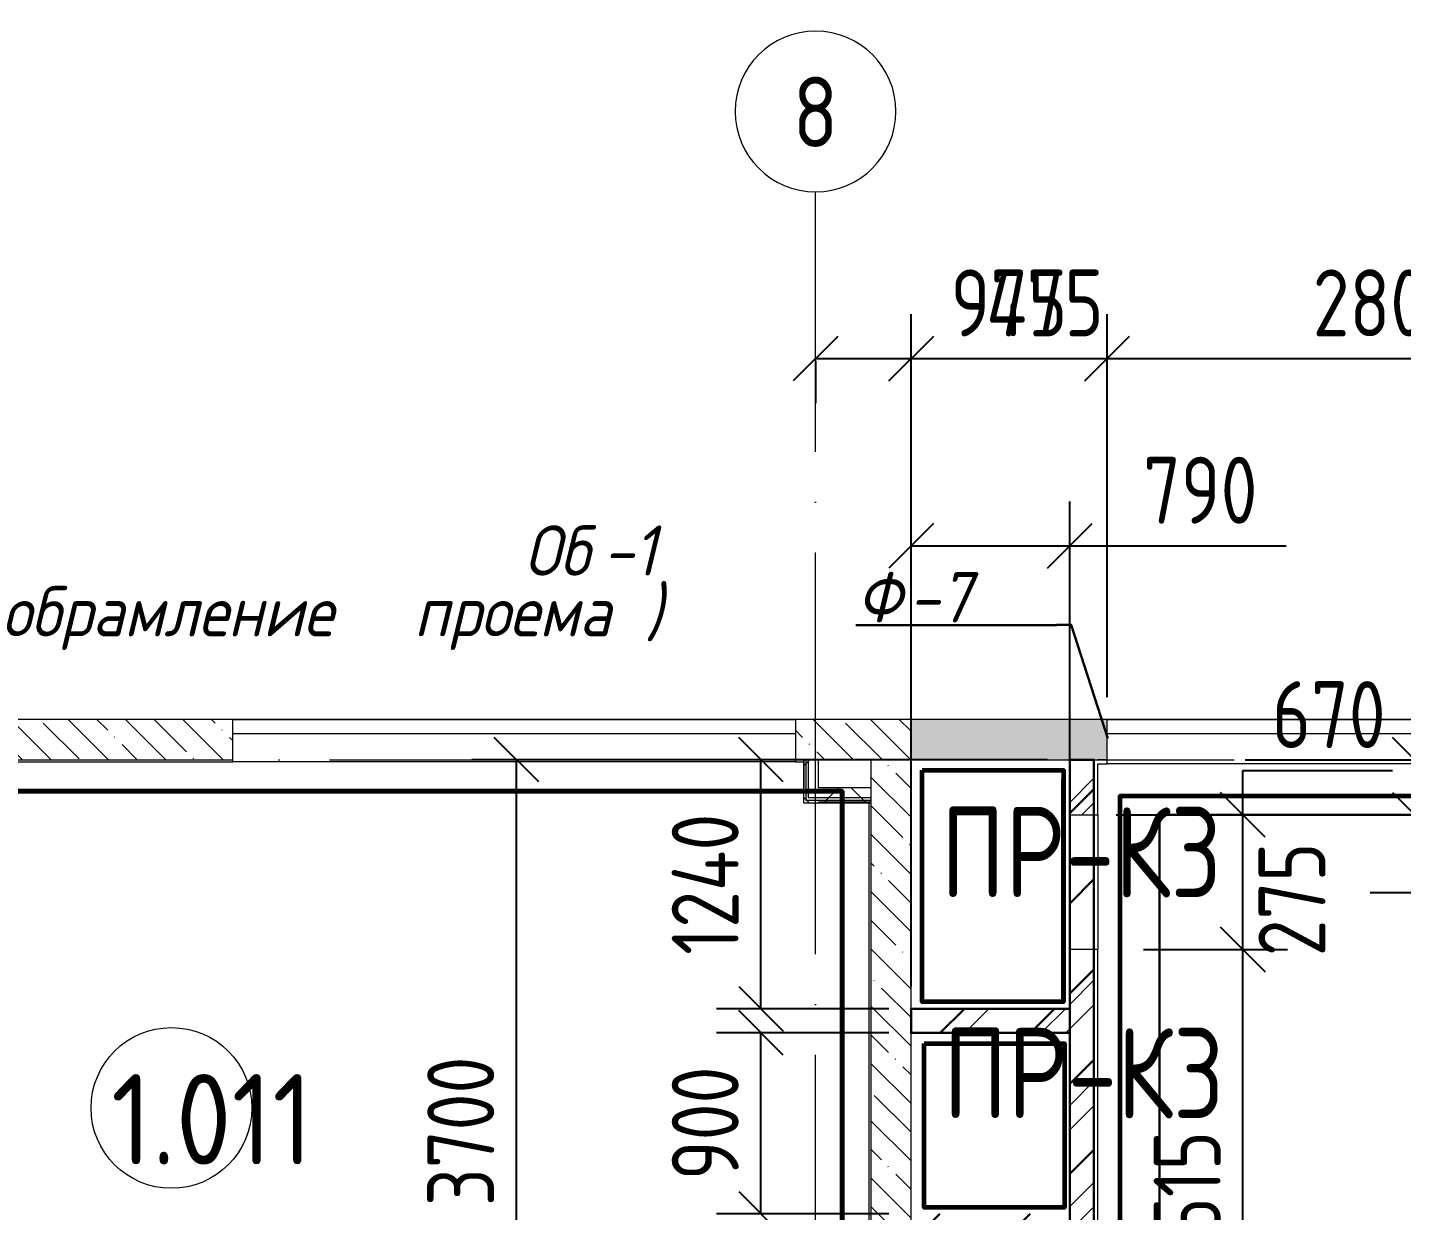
# Model space of a CAD drawing. Header units: millimetres. Extents: x -592259 to 288321, y -552984 to 293768.
# Drawn here: x 27329 to 34165, y 56131 to 62020 of the extents above; entities that cross this region are included whole.
import ezdxf

# ---------------------------------------------------------------- set-up
doc = ezdxf.new("R2010")
doc.units = ezdxf.units.MM
doc.linetypes.add('ADSK_Линия сетки', pattern=[2500, 2000, -250, 0, -250])
doc.layers.get('Defpoints').update_dxf_attribs({"color": 250})
for name, color, linetype, lineweight in [('0.2) Кирп 3.1 вып', 30, 'Continuous', 30), ('0.2) Кирпич 3 вып', 30, 'Continuous', 30), ('2)Фархверки', 40, 'Continuous', 30), ('3.3) Перемычки 3 выполн', 5, 'Continuous', 30), ('4) Штукатурка', 6, 'Continuous', 30), ('4.1) Штук. 3 вып', 6, 'Continuous', 60), ('4.1.1) Штук.  швы3 вып.', 6, 'Continuous', 60), ('4.5) Штук Гипсовая по ЖБ', 6, 'Continuous', 30), ('4.6) Швы', 6, 'Continuous', 30), ('6.1) Шпаклевка 5 вып.', 160, 'Continuous', 60), ('6.2) Шпаклевка 6 вып.', 3, 'Continuous', 60), ('A-____-____-DIMS', 250, 'Continuous', 9), ('A-AREA-____-IDEN', 250, 'Continuous', 9), ('A-GLAZ-____-MCUT', 250, 'Continuous', 9), ('A-GLAZ-____-OTLN', 250, 'Continuous', 5), ('A-WALL-____-MCUT', 250, 'Continuous', 13), ('A-WALL-____-PATT', 250, 'Continuous', 13), ('A-WALL-FNSH-MCUT', 250, 'Continuous', 13), ('I-WALL-____-OTLN', 250, 'Continuous', 9), ('S-GRID-____-IDEN', 250, 'Continuous', 9), ('S-GRID-____-OTLN', 250, 'Continuous', 9)]:
    doc.layers.add(name, color=color, linetype=linetype, lineweight=lineweight)
doc.styles.add('GOST Common', font='', dxfattribs={"width": 0.9, "height": 350})
doc.styles.add('ISOCPEUR_1', font='isocpeur.ttf', dxfattribs={"width": 0.9, "height": 250})
doc.styles.add('ISOCPEUR_I', font='isocpeui.ttf', dxfattribs={"width": 0.9, "height": 12.5})
doc.styles.add('ISOCPEUR_I_1', font='ГОСТ тип А.ttf', dxfattribs={"height": 2500})
doc.styles.get("Standard").update_dxf_attribs({"font": 'ГОСТ тип А.ttf'})
doc.styles.get('GOST Common').set_extended_font_data('GOST Common')
doc.dimstyles.new('А3', dxfattribs={"dimtxt": 333, "dimasz": 222, "dimexe": 222, "dimexo": 111, "dimgap": 111, "dimtad": 1, "dimtoh": 1, "dimdec": 0, "dimrnd": 0.0015, "dimzin": 0, "dimdsep": 46, "dimtxsty": 'Standard', "dimblk": 'OBLIQUE', "dimcen": 0, "dimclrd": 7, "dimclre": 7, "dimclrt": 7, "dimadec": 0, "dimazin": 0, "dimtfac": 1, "dimtdec": 0, "dimtofl": 0, "dimtmove": 0, "dimatfit": 3, "dimfxl": 1, "dimtolj": 1, "dimtzin": 0, "dimarcsym": 0})
pattern_1 = [(45, (0, 0), (-251.4472, 251.4472), []), (45, (0, 381), (-251.4472, 251.4472), [])]
pattern_2 = [(135, (0, 0), (-142.5612, -142.5612), []), (135, (142.56, 0), (-142.5612, -142.5612), [252.016, -50.403, 3.353, -47.05])]
pattern_3 = [(45, (0, 0), (-141.42136, 141.42136), []), (135, (0, 0), (-141.42136, -141.42136), [])]

# ---------------------------------------------------------------- blocks, each defined once
blk = doc.blocks.new('Окно_СКБ_2Ст1 - Окно_СКБ_2Ст_2800_ОК11-29018754-Кладочный план на отм_ 0_000_ Секция 1_')
at = {"layer": 'A-GLAZ-____-MCUT'}
for p, q in [((-1400, -125), (1400, -125)), ((-1400, -195), (1400, -195))]:
    blk.add_line(p, q, dxfattribs=at)
at = {"layer": 'A-GLAZ-____-OTLN'}
for p, q in [((1400, -125), (-1400, -125)), ((-1400, -195), (1400, -195))]:
    blk.add_line(p, q, dxfattribs=at)
blk = doc.blocks.new('Окно_СКБ_2Ст1 - Окно_СКБ_2Ст_2800_ОК12-29019270-Кладочный план на отм_ 0_000_ Секция 1_')
at = {"layer": 'A-GLAZ-____-MCUT'}
for p, q in [((-1400, -125), (1400, -125)), ((-1400, -195), (1400, -195))]:
    blk.add_line(p, q, dxfattribs=at)
at = {"layer": 'A-GLAZ-____-OTLN'}
for p, q in [((1400, -125), (-1400, -125)), ((-1400, -195), (1400, -195))]:
    blk.add_line(p, q, dxfattribs=at)
blk = doc.blocks.new('Ось сетки - Круг_Ø8 мм-39983606-Кладочный план на отм_ 0_000_ Секция 1_')
at = {"layer": 'S-GRID-____-IDEN'}
for start, end in [(360, 180), (180, 360)]:
    blk.add_arc((0, 0), 4, start, end, dxfattribs=at)
blk = doc.blocks.new('AAR_СКБ_Марка_Помещения - Номер-17325395-Кладочный план на отм_ 0_000_ Секция 1_')
at = {"layer": 'A-AREA-____-IDEN'}
blk.add_circle((0, 1.502), 4, dxfattribs=at)
blk = doc.blocks.new('_Oblique')
at = {"color": 0, "linetype": 'ByBlock', "lineweight": -2}
blk.add_line((-0.5, -0.5), (0.5, 0.5), dxfattribs=at)
blk = doc.blocks.new('DIMBLOCK224-Кладочный план на отм_ 0_000_ Секция 1_')
at = {"layer": 'A-____-____-DIMS', "color": 7, "lineweight": -2, "transparency": 16777216}
for p, q in [((32881.3, 57430), (33598.3, 57430)), ((33376.3, 54915), (33376.3, 57430)), ((32881.3, 54915), (33598.3, 54915))]:
    blk.add_line(p, q, dxfattribs=at)
at = {"layer": 'Defpoints', "color": 0, "transparency": 16777216}
for p in [(32770.3, 57430), (33376.3, 57430), (32770.3, 54915)]:
    blk.add_point(p, dxfattribs=at)
at = {"layer": 'A-____-____-DIMS', "color": 7, "lineweight": -2, "transparency": 16777216, "xscale": 222, "yscale": 222, "zscale": 222}
for p, rotation in [((33376.3, 57430), 90), ((33376.3, 54915), 270)]:
    blk.add_blockref('_Oblique', p, dxfattribs=dict(at, rotation=rotation))
at = {"layer": 'A-____-____-DIMS', "color": 7, "transparency": 16777216, "insert": (33098.8, 56172.5), "char_height": 333, "width": 2.483, "attachment_point": 5, "rotation": 90}
blk.add_mtext('\\A1;2515', dxfattribs=at)
blk = doc.blocks.new('DIMBLOCK225-Кладочный план на отм_ 0_000_ Секция 1_')
at = {"layer": 'A-____-____-DIMS', "color": 7, "lineweight": -2, "transparency": 16777216}
for p, q in [((33376.3, 58100), (33376.3, 58322)), ((33376.3, 58322), (34120, 58322)), ((32746, 58100), (33598.3, 58100)), ((33376.3, 57430), (33376.3, 58100)), ((32881.3, 57430), (33598.3, 57430))]:
    blk.add_line(p, q, dxfattribs=at)
at = {"layer": 'Defpoints', "color": 0, "transparency": 16777216}
for p in [(32635, 58100), (33376.3, 58100), (32770.3, 57430)]:
    blk.add_point(p, dxfattribs=at)
at = {"layer": 'A-____-____-DIMS', "color": 7, "lineweight": -2, "transparency": 16777216, "xscale": 222, "yscale": 222, "zscale": 222}
for p, rotation in [((33376.3, 58100), 90), ((33376.3, 57430), 270)]:
    blk.add_blockref('_Oblique', p, dxfattribs=dict(at, rotation=rotation))
at = {"layer": 'A-____-____-DIMS', "color": 7, "transparency": 16777216, "insert": (33803.6, 58599.5), "char_height": 333, "width": 1.862, "attachment_point": 5}
blk.add_mtext('\\A1;670', dxfattribs=at)
blk = doc.blocks.new('DIMBLOCK226-Кладочный план на отм_ 0_000_ Секция 1_')
at = {"layer": 'A-____-____-DIMS', "color": 7, "lineweight": -2, "transparency": 16777216}
for p, q in [((33387.3, 58375.1), (34452.6, 58375.1)), ((34230.6, 58375.1), (34230.6, 58100)), ((32746, 58100), (34452.6, 58100)), ((34230.6, 58100), (34230.6, 57712.5)), ((34230.6, 57712.5), (34008.6, 57712.5))]:
    blk.add_line(p, q, dxfattribs=at)
at = {"layer": 'Defpoints', "color": 0, "transparency": 16777216}
for p in [(33276.3, 58375.1), (34230.6, 58375.1), (32635, 58100)]:
    blk.add_point(p, dxfattribs=at)
at = {"layer": 'A-____-____-DIMS', "color": 7, "lineweight": -2, "transparency": 16777216, "xscale": 222, "yscale": 222, "zscale": 222}
for p, rotation in [((34230.6, 58375.1), 90), ((34230.6, 58100), 270)]:
    blk.add_blockref('_Oblique', p, dxfattribs=dict(at, rotation=rotation))
at = {"layer": 'A-____-____-DIMS', "color": 7, "transparency": 16777216, "insert": (33453.6, 57396.1), "char_height": 333, "width": 1.862, "attachment_point": 1, "rotation": 90, "line_spacing_factor": 1.022761}
blk.add_mtext('\\A1;275', dxfattribs=at)
blk = doc.blocks.new('DIMBLOCK296-Кладочный план на отм_ 0_000_ Секция 1_')
at = {"layer": 'A-____-____-DIMS', "color": 7, "lineweight": -2, "transparency": 16777216}
for p, q in [((31614, 57015), (30756.5, 57015)), ((30978.5, 56115), (30978.5, 57015)), ((31614, 56115), (30756.5, 56115))]:
    blk.add_line(p, q, dxfattribs=at)
at = {"layer": 'Defpoints', "color": 0, "transparency": 16777216}
for p in [(30978.5, 57015), (31725, 57015), (31725, 56115)]:
    blk.add_point(p, dxfattribs=at)
at = {"layer": 'A-____-____-DIMS', "color": 7, "lineweight": -2, "transparency": 16777216, "xscale": 222, "yscale": 222, "zscale": 222}
for p, rotation in [((30978.5, 57015), 90), ((30978.5, 56115), 270)]:
    blk.add_blockref('_Oblique', p, dxfattribs=dict(at, rotation=rotation))
at = {"layer": 'A-____-____-DIMS', "color": 7, "transparency": 16777216, "insert": (30701, 56565), "char_height": 333, "width": 1.862, "attachment_point": 5, "rotation": 90}
blk.add_mtext('\\A1;900', dxfattribs=at)
blk = doc.blocks.new('DIMBLOCK298-Кладочный план на отм_ 0_000_ Секция 1_')
at = {"layer": 'A-____-____-DIMS', "color": 7, "lineweight": -2, "transparency": 16777216}
for p, q in [((31614, 58375.1), (30756.5, 58375.1)), ((30978.5, 57135), (30978.5, 58375.1)), ((31614, 57135), (30756.5, 57135))]:
    blk.add_line(p, q, dxfattribs=at)
at = {"layer": 'Defpoints', "color": 0, "transparency": 16777216}
for p in [(30978.5, 58375.1), (31725, 58375.1), (31725, 57135)]:
    blk.add_point(p, dxfattribs=at)
at = {"layer": 'A-____-____-DIMS', "color": 7, "lineweight": -2, "transparency": 16777216, "xscale": 222, "yscale": 222, "zscale": 222}
for p, rotation in [((30978.5, 58375.1), 90), ((30978.5, 57135), 270)]:
    blk.add_blockref('_Oblique', p, dxfattribs=dict(at, rotation=rotation))
at = {"layer": 'A-____-____-DIMS', "color": 7, "transparency": 16777216, "insert": (30701, 57755), "char_height": 333, "width": 2.382, "attachment_point": 5, "rotation": 90}
blk.add_mtext('\\A1;1240', dxfattribs=at)
blk = doc.blocks.new('DIMBLOCK353-Кладочный план на отм_ 0_000_ Секция 1_')
at = {"layer": 'A-____-____-DIMS', "color": 7, "lineweight": -2, "transparency": 16777216}
for p, q in [((31725, 58686.1), (31725, 60593.3)), ((31250, 60371.3), (31725, 60371.3)), ((31725, 60371.3), (32835, 60371.3)), ((31250, 60360.3), (31250, 60149.3))]:
    blk.add_line(p, q, dxfattribs=at)
at = {"layer": 'Defpoints', "color": 0, "transparency": 16777216}
for p in [(31250, 60471.3), (31725, 60371.3), (31725, 58575.1)]:
    blk.add_point(p, dxfattribs=at)
at = {"layer": 'A-____-____-DIMS', "color": 7, "lineweight": -2, "transparency": 16777216, "xscale": 222, "yscale": 222, "zscale": 222, "rotation": 180}
blk.add_blockref('_Oblique', (31250, 60371.3), dxfattribs=at)
at = {"layer": 'A-____-____-DIMS', "color": 7, "lineweight": -2, "transparency": 16777216, "xscale": 222, "yscale": 222, "zscale": 222}
blk.add_blockref('_Oblique', (31725, 60371.3), dxfattribs=at)
at = {"layer": 'A-____-____-DIMS', "color": 7, "transparency": 16777216, "insert": (32391, 60648.8), "char_height": 333, "width": 1.946, "attachment_point": 5}
blk.add_mtext('\\A1;475', dxfattribs=at)
blk = doc.blocks.new('DIMBLOCK354-Кладочный план на отм_ 0_000_ Секция 1_')
at = {"layer": 'A-____-____-DIMS', "color": 7, "lineweight": -2, "transparency": 16777216}
for p, q in [((31725, 58686.1), (31725, 60593.3)), ((32700, 58686.1), (32700, 60593.3)), ((31725, 60371.3), (32700, 60371.3))]:
    blk.add_line(p, q, dxfattribs=at)
at = {"layer": 'Defpoints', "color": 0, "transparency": 16777216}
for p in [(32700, 60371.3), (31725, 58575.1), (32700, 58575.1)]:
    blk.add_point(p, dxfattribs=at)
at = {"layer": 'A-____-____-DIMS', "color": 7, "lineweight": -2, "transparency": 16777216, "xscale": 222, "yscale": 222, "zscale": 222, "rotation": 180}
blk.add_blockref('_Oblique', (31725, 60371.3), dxfattribs=at)
at = {"layer": 'A-____-____-DIMS', "color": 7, "lineweight": -2, "transparency": 16777216, "xscale": 222, "yscale": 222, "zscale": 222}
blk.add_blockref('_Oblique', (32700, 60371.3), dxfattribs=at)
at = {"layer": 'A-____-____-DIMS', "color": 7, "transparency": 16777216, "insert": (32212.5, 60648.8), "char_height": 333, "width": 1.862, "attachment_point": 5}
blk.add_mtext('\\A1;975', dxfattribs=at)
blk = doc.blocks.new('DIMBLOCK355-Кладочный план на отм_ 0_000_ Секция 1_')
at = {"layer": 'A-____-____-DIMS', "color": 7, "lineweight": -2, "transparency": 16777216}
for p, q in [((32700, 58686.1), (32700, 60593.3)), ((35500, 58686.1), (35500, 60593.3)), ((32700, 60371.3), (35500, 60371.3))]:
    blk.add_line(p, q, dxfattribs=at)
at = {"layer": 'Defpoints', "color": 0, "transparency": 16777216}
for p in [(35500, 60371.3), (32700, 58575.1), (35500, 58575.1)]:
    blk.add_point(p, dxfattribs=at)
at = {"layer": 'A-____-____-DIMS', "color": 7, "lineweight": -2, "transparency": 16777216, "xscale": 222, "yscale": 222, "zscale": 222, "rotation": 180}
blk.add_blockref('_Oblique', (32700, 60371.3), dxfattribs=at)
at = {"layer": 'A-____-____-DIMS', "color": 7, "lineweight": -2, "transparency": 16777216, "xscale": 222, "yscale": 222, "zscale": 222}
blk.add_blockref('_Oblique', (35500, 60371.3), dxfattribs=at)
at = {"layer": 'A-____-____-DIMS', "color": 7, "transparency": 16777216, "insert": (34100, 60648.8), "char_height": 333, "width": 2.483, "attachment_point": 5}
blk.add_mtext('\\A1;2800', dxfattribs=at)
blk = doc.blocks.new('DIMBLOCK397-Кладочный план на отм_ 0_000_ Секция 1_')
at = {"layer": 'A-____-____-DIMS', "color": 7, "lineweight": -2, "transparency": 16777216}
for p, q in [((32686, 56055), (34813, 56055)), ((34591, 54735), (34591, 56055)), ((32686, 54735), (34813, 54735))]:
    blk.add_line(p, q, dxfattribs=at)
at = {"layer": 'Defpoints', "color": 0, "transparency": 16777216}
for p in [(32575, 56055), (34591, 56055), (32575, 54735)]:
    blk.add_point(p, dxfattribs=at)
at = {"layer": 'A-____-____-DIMS', "color": 7, "lineweight": -2, "transparency": 16777216, "xscale": 222, "yscale": 222, "zscale": 222}
for p, rotation in [((34591, 56055), 90), ((34591, 54735), 270)]:
    blk.add_blockref('_Oblique', p, dxfattribs=dict(at, rotation=rotation))
at = {"layer": 'A-____-____-DIMS', "color": 7, "transparency": 16777216, "insert": (34313.5, 55395), "char_height": 333, "width": 2.299, "attachment_point": 5, "rotation": 90}
blk.add_mtext('\\A1;1320', dxfattribs=at)
blk = doc.blocks.new('*D5536')
at = {"color": 7, "lineweight": -2, "transparency": 16777216}
for p, q in [((32404, 58375), (29540.1, 58375)), ((29762.1, 54675), (29762.1, 58375)), ((32404, 54675), (29540.1, 54675))]:
    blk.add_line(p, q, dxfattribs=at)
at = {"layer": 'Defpoints', "color": 0, "transparency": 16777216}
for p in [(29762.1, 58375), (32515, 58375), (32515, 54675)]:
    blk.add_point(p, dxfattribs=at)
at = {"color": 7, "lineweight": -2, "transparency": 16777216, "xscale": 222, "yscale": 222, "zscale": 222}
for p, rotation in [((29762.1, 58375), 90), ((29762.1, 54675), 270)]:
    blk.add_blockref('_Oblique', p, dxfattribs=dict(at, rotation=rotation))
at = {"color": 7, "transparency": 16777216, "insert": (29484.6, 56525), "char_height": 333, "attachment_point": 5, "rotation": 90}
blk.add_mtext('\\A1;3700', dxfattribs=at)
blk = doc.blocks.new('*D5537')
at = {"color": 7, "lineweight": -2, "transparency": 16777216}
for p, q in [((31725, 57246), (31725, 59660.9)), ((32515, 57246), (32515, 59660.9)), ((31725, 59438.9), (32515, 59438.9)), ((32515, 59438.9), (33591.7, 59438.9))]:
    blk.add_line(p, q, dxfattribs=at)
at = {"layer": 'Defpoints', "color": 0, "transparency": 16777216}
for p in [(32515, 59438.9), (31725, 57135), (32515, 57135)]:
    blk.add_point(p, dxfattribs=at)
at = {"color": 7, "lineweight": -2, "transparency": 16777216, "xscale": 222, "yscale": 222, "zscale": 222, "rotation": 180}
blk.add_blockref('_Oblique', (31725, 59438.9), dxfattribs=at)
at = {"color": 7, "lineweight": -2, "transparency": 16777216, "xscale": 222, "yscale": 222, "zscale": 222}
blk.add_blockref('_Oblique', (32515, 59438.9), dxfattribs=at)
at = {"color": 7, "transparency": 16777216, "insert": (33164.4, 59716.4), "char_height": 333, "attachment_point": 5}
blk.add_mtext('\\A1;790', dxfattribs=at)

msp = doc.modelspace()

# ---------------------------------------------------------------- hatches: boundary and pattern name
at = {"layer": '0.2) Кирпич 3 вып'}
h = msp.add_hatch(dxfattribs=at)
h.set_pattern_fill('ANSI31', color=256, scale=100)
h.paths.add_polyline_path([(32515, 54675.0006), (31725, 54675.0006), (31725, 54795.0006), (32515, 54795.0006)])
h.paths.add_polyline_path([(32515, 56115.0012), (31725, 56115.0012), (31725, 55995.0012), (32515, 55995.0012)])
h.paths.add_polyline_path([(32515, 57135.0006), (31725, 57135.0006), (31725, 57015.0006), (32515, 57015.0006)])
h.paths.add_polyline_path([(32635, 54675.0006), (32515, 54675.0006), (32515, 58375), (32635, 58375)])
at = {"layer": 'A-WALL-____-PATT', "lineweight": 15}
h = msp.add_hatch(dxfattribs=at)
h.set_pattern_fill('FP_8', color=256, style=0, pattern_type=2)
h.set_pattern_definition(pattern_2)
h.paths.add_polyline_path([(31190, 58375.0597), (31725, 58375.0597), (31725, 58575.0597), (31150, 58575.0597), (31150, 58375.0597)])
h.paths.add_polyline_path([(28350, 58375.0597), (28350, 58575.0597), (27075, 58575.0597), (27075, 58375.0597)])
h = msp.add_hatch(dxfattribs=at)
h.set_pattern_fill('FP_9', color=256, style=0, pattern_type=2)
h.set_pattern_definition([(50, (0, 0), (364.3679, -31.8783), [38.1, -419.1]), (355, (0, 0), (-70.4859, 382.1133), [30.48, -335.28]), (100.451, (30.36, -2.66), (293.885, 350.2334), [32.38, -356.18]), (46.184, (0, 101.6), (542.1585, -84.0858), [57.15, -628.65]), (96.636, (45.2, 94.6), (474.805, 494.8554), [48.57, -534.27]), (351.184, (0, 101.6), (474.8102, 494.85), [45.72, -502.92]), (21, (50.8, 76.2), (303.2285, -204.5305), [38.1, -419.1]), (326, (50.8, 76.2), (123.6039, 368.376), [30.48, -335.28]), (71.451, (76.07, 59.16), (426.8341, 163.8427), [32.38, -356.18]), (37.5, (0, 0), (6.17665, 169.11015), [16.764, -314.452, 16.764, -323.596, -336.55]), (37.5, (0, 0), (6.17665, 169.11015), [-671.576, 16.764, -319.786]), (7.5, (0, 0), (133.63888, 200.3615), [16.764, -177.292, 16.764, -306.832, -128.27]), (7.5, (0, 0), (133.63888, 200.3615), [-517.652, 16.764, -111.506]), (327.5, (-113.28, 0), (271.18182, -11.45836), [16.764, -110.236, 16.764, -379.476, -525.78]), (327.5, (-113.28, 0), (271.18182, -11.45836), [-523.24, 16.764, -509.016]), (317.5, (-164.08, 0), (296.2585, 50.85285), [16.764, -148.336, 16.764, -246.38, -373.38]), (317.5, (-164.08, 0), (296.2585, 50.85285), [-428.244, 16.764, -356.616])])
h.paths.add_polyline_path([(69050, 58375), (69050, 58575), (63749.9781, 58575.0085), (63749.9781, 58375.0085), (67102.2057, 58375.0031)])
h.paths.add_polyline_path([(63349.9781, 58375.0091), (63349.9781, 58575.0091), (63020.2294, 58575.0097), (63020.2294, 58375.0097), (63253.8734, 58375.0093)])
h.paths.add_polyline_path([(61820.2294, 58375.0116), (61820.2294, 58575.0116), (61170, 58575.0126), (61170, 58375.0126), (61685, 58375.0118)])
h.paths.add_polyline_path([(60270, 58375.014), (60270, 58575.014), (59249.9781, 58575.0157), (59249.9781, 58375.0157), (59405.5412, 58375.0154)])
h.paths.add_polyline_path([(58849.9781, 58375.0163), (58849.9781, 58575.0163), (54749.9781, 58575.0229), (54749.9781, 58375.0229), (58306.0176, 58375.0172)])
h.paths.add_polyline_path([(54349.9781, 58375.0235), (54349.9781, 58575.0235), (52850, 58575.0259), (52850, 58375.0259), (53907.9236, 58375.0242)])
h.paths.add_polyline_path([(51600, 58375.0279), (51600, 58575.0279), (50950, 58575.0289), (50950, 58375.0289)])
h.paths.add_polyline_path([(49649.9781, 58375.031), (49649.9781, 58575.031), (48550, 58575.0328), (48550, 58375.0328), (49509.8296, 58375.0312)])
h.paths.add_polyline_path([(45349.9781, 58375.0379), (45349.9781, 58575.0379), (44200.229, 58575.0397), (44200.229, 58375.0397), (45111.7356, 58375.0383)])
h.paths.add_polyline_path([(41400.229, 58375.0442), (41400.229, 58575.0442), (41249.9781, 58575.0444), (41249.9781, 58375.0444), (41263.4033, 58375.0444)])
h.paths.add_polyline_path([(40849.9781, 58375.0451), (40849.9781, 58575.0451), (39850, 58575.0467), (39850, 58375.0467), (40713.6415, 58375.0453)])
h.paths.add_polyline_path([(38600, 58375.0487), (38600, 58575.0487), (37950, 58575.0497), (37950, 58375.0497), (38514.5945, 58375.0488)])
h.paths.add_polyline_path([(37050, 58375.0512), (37050, 58575.0512), (36349.9781, 58575.0523), (36349.9781, 58375.0523), (36865.3093, 58375.0515)])
h.paths.add_polyline_path([(35949.9781, 58375.0529), (35949.9781, 58575.0529), (35500, 58575.0536), (35500, 58375.0536), (35765.7858, 58375.0532)])
h.paths.add_polyline_path([(32700, 58375.0581), (32700, 58575.0581), (31725.0002, 58575.0597), (31724.9998, 58375.0597), (32655, 58375.0582)])
h = msp.add_hatch(dxfattribs=at)
h.set_pattern_fill('FP_28', color=42, style=0, pattern_type=2)
h.set_pattern_definition(pattern_3)
h.paths.add_polyline_path([(31265, 58185.0006), (31265, 58375.0597), (31215, 58375.0597), (31215, 58185.0006)])
h = msp.add_hatch(dxfattribs=at)
h.set_pattern_fill('FP_8', color=256, style=0, pattern_type=2)
h.set_pattern_definition(pattern_2)
h.paths.add_polyline_path([(31725, 54675.0006), (31725, 58375), (31525, 58375), (31525, 54675.0006)])
h = msp.add_hatch(dxfattribs=at)
h.set_pattern_fill('FP_2', color=256, style=0, pattern_type=2)
h.set_pattern_definition(pattern_1)
h.paths.add_polyline_path([(32635, 54795.0006), (32635, 54915), (32515, 54915), (32515, 54795.0006)])
h.paths.add_polyline_path([(32515, 55585), (32635, 55585), (32635, 57430), (32515, 57430), (32515, 55995.0012)])
h.paths.add_polyline_path([(32635, 58100), (32635, 58375), (32515, 58375), (32515, 58100)])
h = msp.add_hatch(dxfattribs=at)
h.set_pattern_fill('FP_28', color=42, style=0, pattern_type=2)
h.set_pattern_definition(pattern_3)
h.paths.add_polyline_path([(31265, 58185.0006), (31525, 58185.0006), (31525, 58235.0006), (31265, 58235.0006)])
h = msp.add_hatch(dxfattribs=at)
h.set_pattern_fill('FP_2', color=256, style=0, pattern_type=2)
h.set_pattern_definition(pattern_1)
h.paths.add_polyline_path([(31725, 57015.0006), (32515, 57015.0006), (32515, 57135.0006), (31725, 57135.0006)])
at = {"layer": 'I-WALL-____-OTLN'}
h = msp.add_hatch(dxfattribs=at)
h.set_pattern_fill('FP_28', color=30, style=0, pattern_type=2)
h.set_pattern_definition(pattern_3)
h.paths.add_polyline_path([(31190, 58160.0006), (31202.5, 58160.0006), (31202.5, 58375.0597), (31190, 58375.0597), (31190, 58235.0006)])
h = msp.add_hatch(dxfattribs=at)
h.set_pattern_fill('FP_28', color=30, style=0, pattern_type=2)
h.set_pattern_definition(pattern_3)
h.paths.add_polyline_path([(31215, 58172.5006), (31215, 58375.0597), (31202.5, 58375.0597), (31202.5, 58172.5006)])
h = msp.add_hatch(dxfattribs=at)
h.set_pattern_fill('FP_28', color=30, style=0, pattern_type=2)
h.set_pattern_definition(pattern_3)
h.paths.add_polyline_path([(31525, 58172.5006), (31525, 58185.0006), (31215, 58185.0006), (31215, 58172.5006), (31367.6917, 58172.5006)])
h = msp.add_hatch(dxfattribs=at)
h.set_pattern_fill('FP_28', color=30, style=0, pattern_type=2)
h.set_pattern_definition(pattern_3)
h.paths.add_polyline_path([(31525, 58160.0006), (31525, 58172.5006), (31202.5, 58172.5006), (31202.5, 58160.0006), (31515, 58160.0006)])

# ---------------------------------------------------------------- linework, layer by layer
at = {"layer": '0.2) Кирп 3.1 вып'}
for points in [[(32635, 54675.0006), (32515, 54675.0006), (32515, 58375), (32635, 58375)], [(32515, 57135.0006), (31725, 57135.0006), (31725, 57015.0006), (32515, 57015.0006)]]:
    msp.add_lwpolyline(points, close=True, dxfattribs=at)
at = {"layer": '2)Фархверки'}
msp.add_line((31450.3663, 59043.8255), (32450.3663, 59043.8255), dxfattribs=at)
msp.add_lwpolyline([(32704.2562, 58481.1606), (32522.4594, 59046.4693), (32450.3663, 59046.4693), (32522.4594, 59046.4693)], close=True, dxfattribs=at)
at = {"layer": '4) Штукатурка'}
msp.add_line((32961.1347, 54575.4482), (32961.1347, 58100), dxfattribs=at)
at = {"layer": '4.1) Штук. 3 вып'}
for points in [[(31780.238, 58322.5249), (32483.82, 58322.5249), (32483.82, 57169.3828), (31780.238, 57169.3828)], [(27205.4394, 58218.8997), (31382.7012, 58218.8997), (31382.7012, 54984.6165), (27205.4394, 54984.6165)], [(31790.8782, 56961.5297), (32488.3077, 56961.5297), (32488.3077, 56146.5765), (31790.8782, 56146.5765)]]:
    msp.add_lwpolyline(points, close=True, dxfattribs=at)
at = {"layer": '4.1.1) Штук.  швы3 вып.'}
msp.add_lwpolyline([(32483.82, 57169.3828), (32483.82, 58279.5527)], dxfattribs=at)
at = {"layer": '4.5) Штук Гипсовая по ЖБ'}
msp.add_line((32961.1347, 58100), (53324.4676, 58100), dxfattribs=at)
at = {"layer": '4.6) Швы'}
msp.add_lwpolyline([(32961.1347, 58100), (32961.1347, 57161.0334)], dxfattribs=at)
at = {"layer": '6.1) Шпаклевка 5 вып.'}
msp.add_lwpolyline([(53229.6954, 54540.8287), (53229.6954, 58193.0006), (32764.5573, 58193.0006), (32764.5573, 54540.8287), (32791.6088, 54540.8287)], dxfattribs=at)
at = {"layer": '6.2) Шпаклевка 6 вып.'}
msp.add_lwpolyline([(27205.4394, 54984.6165), (31382.7012, 54984.6165), (31382.7012, 58218.8997), (27205.4394, 58218.8997)], close=True, dxfattribs=at)
at = {"layer": 'A-WALL-____-MCUT', "lineweight": 15}
for p, q in [((28350, 58575.0597), (24925, 58575.0597)), ((28350, 58375.0597), (28350, 58575.0597)), ((31725, 58575.0597), (31150, 58575.0597)), ((31150, 58575.0597), (31150, 58375.0597)), ((31725.0002, 58575.0597), (31724.9998, 58375.0597)), ((31725, 58375.0597), (31725, 58575.0597)), ((32700, 58575.0581), (31725.0002, 58575.0597)), ((32700, 58375.0581), (32700, 58575.0581)), ((25125, 58375.0597), (28350, 58375.0597)), ((31150, 58375.0597), (31190, 58375.0597)), ((31190, 58375.0597), (31190, 58365.0597)), ((31190, 58365.0597), (31190, 58235.0006)), ((31193, 58375.0597), (31725, 58375.0597)), ((31193, 58235.0006), (31193, 58375.0597)), ((31202.5, 58172.5006), (31202.5, 58375.0597)), ((31215, 58185.0006), (31215, 58375.0597)), ((31265, 58235.0006), (31265, 58375.0597)), ((31525, 58375), (31525, 58163.0006)), ((31725, 58375), (31525, 58375)), ((31724.9998, 58375.0597), (32655, 58375.0582)), ((31725, 54675.0006), (31725, 58375)), ((32635, 58375), (32515, 58375)), ((32515, 58375), (32515, 58100)), ((32635, 58375.0582), (32635, 58100)), ((32655, 58375.0582), (32700, 58375.0581)), ((32700, 58375), (32655, 58375)), ((31190, 58235.0006), (31193, 58235.0006)), ((31525, 58185.0006), (31215, 58185.0006)), ((31525, 58235.0006), (31265, 58235.0006)), ((31525, 58172.5006), (31202.5, 58172.5006)), ((31525, 58163.0006), (31265, 58163.0006)), ((31265, 58163.0006), (31265, 58160.0006)), ((31265, 58160.0006), (31515, 58160.0006)), ((31515, 58160.0006), (31525, 58160.0006)), ((31525, 58160.0006), (31525, 54875.0006)), ((32515, 58100), (32635, 58100)), ((32635, 57430), (32515, 57430)), ((32515, 57430), (32515, 57135.0006)), ((32635, 55585), (32635, 57430)), ((32515, 57135.0006), (31725, 57135.0006)), ((31725, 57015.0006), (32515, 57015.0006)), ((32515, 57015.0006), (32515, 56115.0012))]:
    msp.add_line(p, q, dxfattribs=at)
at = {"layer": 'A-WALL-FNSH-MCUT', "lineweight": 15}
for p, q in [((27085, 58365.0597), (28350, 58365.0597)), ((28350, 58365.0597), (28350, 58375.0597)), ((31150, 58375.0597), (31150, 58365.0597)), ((31150, 58365.0597), (31190, 58365.0597)), ((31193, 58375.0597), (31190, 58375.0597)), ((32655, 58100), (32655, 58355)), ((32655, 58355), (32700, 58355)), ((32700, 58355), (32700, 58375)), ((31190, 58235.0006), (31190, 58160.0006)), ((31190, 58160.0006), (31265, 58160.0006)), ((31515, 58160.0006), (31515, 54885.0006)), ((31525, 58160.0006), (31525, 58163.0006)), ((32635, 58100), (32655, 58100)), ((32655, 57430), (32635, 57430)), ((32655, 55585), (32655, 57430))]:
    msp.add_line(p, q, dxfattribs=at)
at = {"layer": 'I-WALL-____-OTLN', "lineweight": 15}
for p, q in [((28350, 58575.0597), (31150, 58575.0597)), ((32700, 58575.0581), (35500, 58575.0536)), ((31150, 58365.0597), (28350, 58365.0597)), ((35500, 58355), (32700, 58355)), ((32515, 57430), (32515, 58100)), ((32655, 58100), (32655, 57430))]:
    msp.add_line(p, q, dxfattribs=at)
at = {"layer": 'S-GRID-____-OTLN', "linetype": 'ADSK_Линия сетки'}
for p, q in [((31250, 39906.0281), (31250, 61202.0051)), ((-3669.3683, 58375.0006), (72376.0288, 58375.0006))]:
    msp.add_line(p, q, dxfattribs=at)

# ---------------------------------------------------------------- block references
at = {"layer": 'A-AREA-____-IDEN', "xscale": 99.99999999999993, "yscale": 99.99999999999993, "zscale": 99.99999999999993}
msp.add_blockref('AAR_СКБ_Марка_Помещения - Номер-17325395-Кладочный план на отм_ 0_000_ Секция 1_', (28045.212, 56491.1734), dxfattribs=at)
at = {"layer": 'A-GLAZ-____-OTLN'}
for name, p in [('Окно_СКБ_2Ст1 - Окно_СКБ_2Ст_2800_ОК12-29019270-Кладочный план на отм_ 0_000_ Секция 1_', (29750, 58700)), ('Окно_СКБ_2Ст1 - Окно_СКБ_2Ст_2800_ОК11-29018754-Кладочный план на отм_ 0_000_ Секция 1_', (34100, 58700))]:
    msp.add_blockref(name, p, dxfattribs=at)
at = {"layer": 'S-GRID-____-IDEN', "xscale": 99.99999999999993, "yscale": 99.99999999999993, "zscale": 99.99999999999993}
msp.add_blockref('Ось сетки - Круг_Ø8 мм-39983606-Кладочный план на отм_ 0_000_ Секция 1_', (31250, 61602.0051), dxfattribs=at)

# ---------------------------------------------------------------- texts
at = {"layer": '2)Фархверки', "char_height": 250, "attachment_point": 1, "style": 'ISOCPEUR_I'}
for s, insert, width in [('Об', (29800.8837, 59541.2175), 472.995625), ('Об', (29800.8837, 59541.2175), 472.995625), ('-1', (30191.1442, 59541.2175), 384.81), ('-1', (30191.1442, 59541.2175), 384.81), ('\\fISOCPEUR|b0|i1|c204|p34|;Ф', (31454.4681, 59308.961), 312.658125), ('\\fISOCPEUR|b0|i1|c204|p34|;Ф', (31454.4681, 59308.961), 312.658125), ('-7', (31712.4368, 59308.961), 448.945), ('-7', (31712.4368, 59308.961), 448.945), ('обрамление', (27201.7171, 59238.9425), 2292.82625), ('обрамление', (27201.7171, 59238.9425), 2292.82625), ('\\fISOCPEUR|b0|i1|c204|p34|; ', (29093.4879, 59238.9425), 192.405), ('\\fISOCPEUR|b0|i1|c204|p34|; ', (29093.4879, 59238.9425), 192.405), ('\\fISOCPEUR|b0|i1|c204|p34|;)', (30403.1754, 59238.9425), 128.27), ('\\fISOCPEUR|b0|i1|c204|p34|;)', (30403.1754, 59238.9425), 128.27), ('проема', (29252.2379, 59238.9425), 1394.93625), ('проема', (29252.2379, 59238.9425), 1394.93625)]:
    msp.add_mtext(s, dxfattribs=dict(at, insert=insert, width=width))
at = {"layer": '3.3) Перемычки 3 выполн', "char_height": 450, "width": 333.502, "attachment_point": 1, "style": 'ISOCPEUR_I_1'}
for insert in [(31872.3686, 58140.0085), (31884.9536, 57040.0852)]:
    msp.add_mtext('ПР-К3', dxfattribs=dict(at, insert=insert))
at = {"layer": 'A-AREA-____-IDEN', "insert": (27745.0878, 56809.904), "char_height": 450, "width": 685.442812, "attachment_point": 1, "style": 'ISOCPEUR_1'}
msp.add_mtext('1.011', dxfattribs=at)
at = {"layer": 'S-GRID-____-IDEN', "color": 18, "true_color": 0x000000, "insert": (31136.2193, 61774.5385), "char_height": 350, "width": 274.177125, "attachment_point": 1, "style": 'GOST Common'}
msp.add_mtext('\\fGOST Common|b0|i0|c204|p34|;\\W.9;8', dxfattribs=at)

# ---------------------------------------------------------------- dimensions: what is measured, and where the dimension line sits
dim = msp.add_linear_dim(base=(32515, 59438.9456), p1=(31725, 57135.0006), p2=(32515, 57135.0006), dimstyle='А3')
dim.commit()
dim.dimension.update_dxf_attribs({"geometry": '*D5537', "text_midpoint": (33164.35, 59716.4456)})
dim = msp.add_linear_dim(base=(29762.0843, 58375), p1=(32515, 54675.0006), p2=(32515, 58375), angle=90, dimstyle='А3')
dim.commit()
dim.dimension.update_dxf_attribs({"geometry": '*D5536', "text_midpoint": (29484.5843, 56525.0003)})
at = {"layer": 'A-____-____-DIMS'}
for base, p1, p2, picture, middle in [((31725, 60371.2672), (31250, 60471.2521), (31725, 58575.0597), 'DIMBLOCK353-Кладочный план на отм_ 0_000_ Секция 1_', (32391, 60648.7672)), ((32700, 60371.2672), (31725, 58575.0597), (32700, 58575.0581), 'DIMBLOCK354-Кладочный план на отм_ 0_000_ Секция 1_', (32212.5, 60648.7672)), ((35500, 60371.2672), (32700, 58575.0581), (35500, 58575.0536), 'DIMBLOCK355-Кладочный план на отм_ 0_000_ Секция 1_', (34100, 60648.7672))]:
    dim = msp.add_linear_dim(base=base, p1=p1, p2=p2, dimstyle='А3', dxfattribs=at)
    dim.commit()
    dim.dimension.update_dxf_attribs({"geometry": picture, "text_midpoint": middle})
for base, p1, p2, picture, middle in [((33376.2686, 58100), (32770.2914, 57430), (32635, 58100), 'DIMBLOCK225-Кладочный план на отм_ 0_000_ Секция 1_', (33803.6186, 58599.5)), ((30978.5282, 58375.0597), (31725, 57135.0006), (31724.9998, 58375.0597), 'DIMBLOCK298-Кладочный план на отм_ 0_000_ Секция 1_', (30701.0282, 57755.0301)), ((33376.2686, 57430), (32770.2914, 54915), (32770.2914, 57430), 'DIMBLOCK224-Кладочный план на отм_ 0_000_ Секция 1_', (33098.7686, 56172.5)), ((30978.5282, 57015.0006), (31725, 56115.0012), (31725, 57015.0006), 'DIMBLOCK296-Кладочный план на отм_ 0_000_ Секция 1_', (30701.0282, 56565.0009)), ((34590.9638, 56055.0012), (32575, 54735.0006), (32575, 56055.0012), 'DIMBLOCK397-Кладочный план на отм_ 0_000_ Секция 1_', (34313.4638, 55395.0009))]:
    dim = msp.add_linear_dim(base=base, p1=p1, p2=p2, angle=90, dimstyle='А3', dxfattribs=at)
    dim.commit()
    dim.dimension.update_dxf_attribs({"geometry": picture, "text_midpoint": middle})
dim = msp.add_linear_dim(base=(34230.6451, 58375.057), p1=(32635, 58100), p2=(33276.2865, 58375.057), angle=90, dimstyle='А3', dxfattribs=at)
dim.commit()
dim.dimension.update_dxf_attribs({"geometry": 'DIMBLOCK226-Кладочный план на отм_ 0_000_ Секция 1_', "text_midpoint": (33675.6451, 57712.4702), "dimtype": 160, "text_rotation": 90})

doc.saveas('drawing.dxf')
